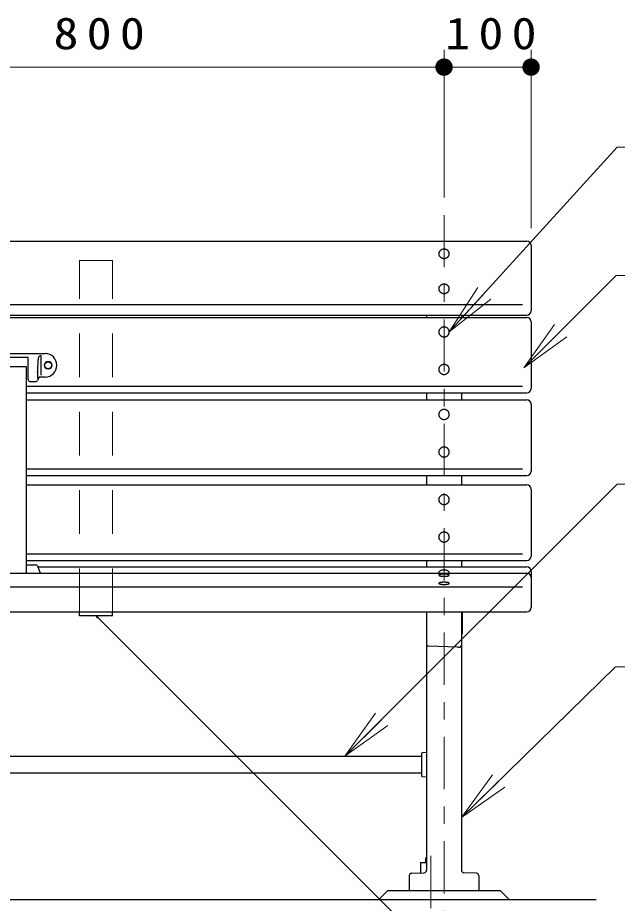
# Model space of a CAD drawing. Units: millimetres on the paper, scale 1:20. Extents: x -365 to 0, y 0 to 257.
# Drawn here: x -244.3 to -209.9, y 105.7 to 156.6 of the extents above; entities that cross this region are included whole.
import ezdxf

# ---------------------------------------------------------------- set-up
doc = ezdxf.new("R2010")
doc.units = ezdxf.units.MM
doc.linetypes.add('USER1', pattern=[4.5, 2.5, -2])
doc.linetypes.add('USER2', pattern=[6, 3, -1, 1, -1])
doc.layers.add('LY_1', color=7, linetype='Continuous', lineweight=25)
doc.styles.add('ＭＳ ゴシック', font='')
doc.styles.get('ＭＳ ゴシック').set_extended_font_data('MS Gothic')

# ---------------------------------------------------------------- blocks, each defined once
blk = doc.blocks.new('filled_dot')
at = {"color": 0, "linetype": 'Continuous', "lineweight": -2, "const_width": 1.25}
blk.add_lwpolyline([(-0.625, 0, 1), (0.625, 0, 1)], format="xyb", close=True, dxfattribs=at)

msp = doc.modelspace()

# ---------------------------------------------------------------- linework, layer by layer
at = {"layer": 'LY_1', "lineweight": 13}
for p, q in [((-219.846, 146.276), (-219.846, 154.776)), ((-214.846, 144.526), (-214.846, 154.776)), ((-259.846, 153.776), (-219.846, 153.776)), ((-219.846, 153.776), (-214.846, 153.776)), ((-219.546, 138.556), (-217.898, 141.113)), ((-219.546, 138.556), (-217.528, 140.776)), ((-217.158, 140.44), (-219.546, 138.556)), ((-215.259, 136.499), (-213.491, 138.974)), ((-215.259, 136.499), (-213.138, 138.62)), ((-212.784, 138.267), (-215.259, 136.499)), ((-225.547, 114.162), (-223.779, 116.636)), ((-225.547, 114.162), (-223.425, 116.283)), ((-223.072, 115.929), (-225.547, 114.162)), ((-218.846, 110.643), (-217.052, 113.099)), ((-218.846, 110.643), (-216.702, 112.742)), ((-216.353, 112.384), (-218.846, 110.643))]:
    msp.add_line(p, q, dxfattribs=at)
at = {"layer": 'LY_1', "linetype": 'USER2', "lineweight": 13}
for p, q in [((-219.846, 145.276), (-219.846, 103.345)), ((-220.596, 108.435), (-220.596, 103.435))]:
    msp.add_line(p, q, dxfattribs=at)
at = {"layer": 'LY_1'}
for p, q in [((-304.596, 143.776), (-215.096, 143.776)), ((-214.846, 143.526), (-214.846, 139.773)), ((-304.346, 140.137), (-215.346, 140.137)), ((-304.596, 139.523), (-215.096, 139.523)), ((-220.846, 139.523), (-220.846, 139.393)), ((-218.846, 139.523), (-218.846, 139.393)), ((-304.596, 139.393), (-215.096, 139.393)), ((-214.846, 139.143), (-214.846, 135.3)), ((-246.921, 137.315), (-243.846, 137.315)), ((-245.892, 137.108), (-243.846, 137.108)), ((-243.846, 137.315), (-242.771, 137.315)), ((-243.846, 137.108), (-243.8, 137.108)), ((-243.75, 135.815), (-243.75, 137.058)), ((-243.014, 137.204), (-243.014, 136.066)), ((-243.846, 136.545), (-245.846, 136.545)), ((-243.846, 124.689), (-243.846, 136.545)), ((-243.21, 136.29), (-243.21, 135.873)), ((-243.108, 135.952), (-243.205, 135.768)), ((-242.771, 135.965), (-243.086, 135.965)), ((-243.846, 135.44), (-215.346, 135.44)), ((-243.65, 135.715), (-243.293, 135.715)), ((-243.846, 135.05), (-215.096, 135.05)), ((-220.846, 135.05), (-220.846, 134.647)), ((-218.846, 135.05), (-218.846, 134.647)), ((-243.846, 134.647), (-215.096, 134.647)), ((-214.846, 134.397), (-214.846, 130.554)), ((-243.846, 130.694), (-215.346, 130.694)), ((-243.846, 130.304), (-215.096, 130.304)), ((-220.846, 130.304), (-220.846, 129.758)), ((-218.846, 130.304), (-218.846, 129.758)), ((-243.846, 129.758), (-215.096, 129.758)), ((-214.846, 129.508), (-214.846, 125.665)), ((-243.846, 125.805), (-215.346, 125.805)), ((-243.846, 125.415), (-215.096, 125.415)), ((-220.846, 125.415), (-220.846, 125.045)), ((-218.846, 125.415), (-218.846, 125.045)), ((-243.846, 125.175), (-243.302, 125.175)), ((-243.208, 125.11), (-243.048, 124.689)), ((-243.183, 125.045), (-215.096, 125.045)), ((-214.846, 124.795), (-214.846, 122.709)), ((-304.596, 124.689), (-215.096, 124.689)), ((-304.346, 123.898), (-215.346, 123.898)), ((-304.596, 122.459), (-215.096, 122.459)), ((-240.796, 122.234), (-240.796, 122.459)), ((-238.896, 122.234), (-240.796, 122.234)), ((-239.846, 122.234), (-239.74, 122.128)), ((-239.846, 122.234), (-239.722, 122.145)), ((-239.758, 122.11), (-239.846, 122.234)), ((-238.896, 122.234), (-238.896, 122.459)), ((-220.846, 122.459), (-220.846, 107.619)), ((-218.846, 122.459), (-218.846, 107.619)), ((-218.796, 122.459), (-218.796, 121.185)), ((-218.796, 121.185), (-218.846, 121.183)), ((-219.046, 120.435), (-220.75, 120.503)), ((-219.046, 120.435), (-218.942, 120.439)), ((-258.546, 114.162), (-221.146, 114.162)), ((-221.146, 114.315), (-221.146, 113.055)), ((-220.846, 114.391), (-221.101, 114.364)), ((-258.546, 113.207), (-221.146, 113.207)), ((-221.101, 113.005), (-220.846, 112.978)), ((-221.201, 108.05), (-221.201, 107.435)), ((-221.201, 108.05), (-220.846, 108.05)), ((-220.913, 108.333), (-220.913, 108.05)), ((-220.913, 108.333), (-220.846, 108.333)), ((-221.702, 107.44), (-220.99, 107.469)), ((-217.99, 107.44), (-218.702, 107.469)), ((-221.846, 107.29), (-221.846, 106.435)), ((-217.846, 107.29), (-217.846, 106.435)), ((-223.096, 106.434), (-223.596, 105.935)), ((-216.596, 106.435), (-223.096, 106.435)), ((-216.596, 106.435), (-216.096, 105.935)), ((-296.096, 105.935), (-211.096, 105.935))]:
    msp.add_line(p, q, dxfattribs=at)
at = {"layer": 'LY_1', "linetype": 'USER1', "lineweight": 13}
for p, q in [((-238.896, 142.655), (-240.796, 142.655)), ((-240.796, 122.459), (-240.796, 142.655)), ((-238.896, 122.459), (-238.896, 142.655))]:
    msp.add_line(p, q, dxfattribs=at)
at = {"layer": 'LY_1', "lineweight": 13}
for points in [[(-219.546, 138.556), (-209.89, 149.182), (-161.359, 149.182)], [(-215.259, 136.499), (-209.956, 141.802), (-170.936, 141.802)], [(-225.547, 114.162), (-209.891, 129.808), (-176.615, 129.808)], [(-239.846, 122.234), (-215.21, 97.598), (-209.905, 97.598)], [(-218.846, 110.643), (-209.994, 119.311), (-176.684, 119.311)]]:
    msp.add_lwpolyline(points, dxfattribs=at)
at = {"layer": 'LY_1'}
for points in [[(-219.546, 143.05), (-219.547, 143.073), (-219.55, 143.096), (-219.556, 143.119), (-219.564, 143.142), (-219.574, 143.163), (-219.586, 143.184), (-219.6, 143.204), (-219.616, 143.223), (-219.634, 143.24), (-219.653, 143.256), (-219.674, 143.27), (-219.696, 143.283), (-219.719, 143.293), (-219.743, 143.302), (-219.768, 143.309), (-219.794, 143.315), (-219.82, 143.318), (-219.846, 143.319), (-219.872, 143.318), (-219.898, 143.315), (-219.924, 143.309), (-219.949, 143.302), (-219.973, 143.293), (-219.996, 143.283), (-220.018, 143.27), (-220.039, 143.256), (-220.058, 143.24), (-220.076, 143.223), (-220.092, 143.204), (-220.106, 143.184), (-220.118, 143.163), (-220.128, 143.142), (-220.136, 143.119), (-220.141, 143.096), (-220.145, 143.073), (-220.146, 143.05), (-220.145, 143.026), (-220.141, 143.003), (-220.136, 142.98), (-220.128, 142.958), (-220.118, 142.936), (-220.106, 142.915), (-220.092, 142.895), (-220.076, 142.877), (-220.058, 142.86), (-220.039, 142.844), (-220.018, 142.829), (-219.996, 142.817), (-219.973, 142.806), (-219.949, 142.797), (-219.924, 142.79), (-219.898, 142.785), (-219.872, 142.782), (-219.846, 142.781), (-219.82, 142.782), (-219.794, 142.785), (-219.768, 142.79), (-219.743, 142.797), (-219.719, 142.806), (-219.696, 142.817), (-219.674, 142.829), (-219.653, 142.844), (-219.634, 142.86), (-219.616, 142.877), (-219.6, 142.895), (-219.586, 142.915), (-219.574, 142.936), (-219.564, 142.958), (-219.556, 142.98), (-219.55, 143.003), (-219.547, 143.026)], [(-219.546, 141.033), (-219.547, 141.057), (-219.55, 141.08), (-219.556, 141.103), (-219.564, 141.125), (-219.574, 141.147), (-219.586, 141.168), (-219.6, 141.187), (-219.616, 141.206), (-219.634, 141.223), (-219.653, 141.239), (-219.674, 141.253), (-219.696, 141.266), (-219.719, 141.277), (-219.743, 141.286), (-219.768, 141.293), (-219.794, 141.298), (-219.82, 141.301), (-219.846, 141.302), (-219.872, 141.301), (-219.898, 141.298), (-219.924, 141.293), (-219.949, 141.286), (-219.973, 141.277), (-219.996, 141.266), (-220.018, 141.253), (-220.039, 141.239), (-220.058, 141.223), (-220.076, 141.206), (-220.092, 141.187), (-220.106, 141.168), (-220.118, 141.147), (-220.128, 141.125), (-220.136, 141.103), (-220.141, 141.08), (-220.145, 141.057), (-220.146, 141.033), (-220.145, 141.01), (-220.141, 140.986), (-220.136, 140.964), (-220.128, 140.941), (-220.118, 140.919), (-220.106, 140.899), (-220.092, 140.879), (-220.076, 140.86), (-220.058, 140.843), (-220.039, 140.827), (-220.018, 140.813), (-219.996, 140.8), (-219.973, 140.789), (-219.949, 140.78), (-219.924, 140.773), (-219.898, 140.768), (-219.872, 140.765), (-219.846, 140.764), (-219.82, 140.765), (-219.794, 140.768), (-219.768, 140.773), (-219.743, 140.78), (-219.719, 140.789), (-219.696, 140.8), (-219.674, 140.813), (-219.653, 140.827), (-219.634, 140.843), (-219.616, 140.86), (-219.6, 140.879), (-219.586, 140.899), (-219.574, 140.919), (-219.564, 140.941), (-219.556, 140.964), (-219.55, 140.986), (-219.547, 141.01)], [(-219.546, 138.556), (-219.547, 138.581), (-219.55, 138.606), (-219.556, 138.63), (-219.564, 138.654), (-219.574, 138.678), (-219.586, 138.7), (-219.6, 138.721), (-219.616, 138.741), (-219.634, 138.759), (-219.653, 138.776), (-219.674, 138.792), (-219.696, 138.805), (-219.719, 138.817), (-219.743, 138.826), (-219.768, 138.834), (-219.794, 138.839), (-219.82, 138.843), (-219.846, 138.844), (-219.872, 138.843), (-219.898, 138.839), (-219.924, 138.834), (-219.949, 138.826), (-219.973, 138.817), (-219.996, 138.805), (-220.018, 138.792), (-220.039, 138.776), (-220.058, 138.759), (-220.076, 138.741), (-220.092, 138.721), (-220.106, 138.7), (-220.118, 138.678), (-220.128, 138.654), (-220.136, 138.63), (-220.141, 138.606), (-220.145, 138.581), (-220.146, 138.556), (-220.145, 138.531), (-220.141, 138.506), (-220.136, 138.482), (-220.128, 138.458), (-220.118, 138.434), (-220.106, 138.412), (-220.092, 138.391), (-220.076, 138.371), (-220.058, 138.353), (-220.039, 138.336), (-220.018, 138.32), (-219.996, 138.307), (-219.973, 138.295), (-219.949, 138.286), (-219.924, 138.278), (-219.898, 138.273), (-219.872, 138.269), (-219.846, 138.268), (-219.82, 138.269), (-219.794, 138.273), (-219.768, 138.278), (-219.743, 138.286), (-219.719, 138.295), (-219.696, 138.307), (-219.674, 138.32), (-219.653, 138.336), (-219.634, 138.353), (-219.616, 138.371), (-219.6, 138.391), (-219.586, 138.412), (-219.574, 138.434), (-219.564, 138.458), (-219.556, 138.482), (-219.55, 138.506), (-219.547, 138.531)], [(-219.546, 136.399), (-219.547, 136.424), (-219.55, 136.449), (-219.556, 136.473), (-219.564, 136.497), (-219.574, 136.52), (-219.586, 136.543), (-219.6, 136.564), (-219.616, 136.584), (-219.634, 136.602), (-219.653, 136.619), (-219.674, 136.634), (-219.696, 136.648), (-219.719, 136.659), (-219.743, 136.669), (-219.768, 136.677), (-219.794, 136.682), (-219.82, 136.685), (-219.846, 136.686), (-219.872, 136.685), (-219.898, 136.682), (-219.924, 136.677), (-219.949, 136.669), (-219.973, 136.659), (-219.996, 136.648), (-220.018, 136.634), (-220.039, 136.619), (-220.058, 136.602), (-220.076, 136.584), (-220.092, 136.564), (-220.106, 136.543), (-220.118, 136.52), (-220.128, 136.497), (-220.136, 136.473), (-220.141, 136.449), (-220.145, 136.424), (-220.146, 136.399), (-220.145, 136.374), (-220.141, 136.349), (-220.136, 136.324), (-220.128, 136.3), (-220.118, 136.277), (-220.106, 136.255), (-220.092, 136.234), (-220.076, 136.214), (-220.058, 136.195), (-220.039, 136.178), (-220.018, 136.163), (-219.996, 136.15), (-219.973, 136.138), (-219.949, 136.129), (-219.924, 136.121), (-219.898, 136.116), (-219.872, 136.112), (-219.846, 136.111), (-219.82, 136.112), (-219.794, 136.116), (-219.768, 136.121), (-219.743, 136.129), (-219.719, 136.138), (-219.696, 136.15), (-219.674, 136.163), (-219.653, 136.178), (-219.634, 136.195), (-219.616, 136.214), (-219.6, 136.234), (-219.586, 136.255), (-219.574, 136.277), (-219.564, 136.3), (-219.556, 136.324), (-219.55, 136.349), (-219.547, 136.374)], [(-219.546, 133.81), (-219.547, 133.835), (-219.55, 133.86), (-219.556, 133.885), (-219.564, 133.909), (-219.574, 133.932), (-219.586, 133.954), (-219.6, 133.975), (-219.616, 133.995), (-219.634, 134.014), (-219.653, 134.031), (-219.674, 134.046), (-219.696, 134.059), (-219.719, 134.071), (-219.743, 134.08), (-219.768, 134.088), (-219.794, 134.093), (-219.82, 134.097), (-219.846, 134.098), (-219.872, 134.097), (-219.898, 134.093), (-219.924, 134.088), (-219.949, 134.08), (-219.973, 134.071), (-219.996, 134.059), (-220.018, 134.046), (-220.039, 134.031), (-220.058, 134.014), (-220.076, 133.995), (-220.092, 133.975), (-220.106, 133.954), (-220.118, 133.932), (-220.128, 133.909), (-220.136, 133.885), (-220.141, 133.86), (-220.145, 133.835), (-220.146, 133.81), (-220.145, 133.785), (-220.141, 133.76), (-220.136, 133.736), (-220.128, 133.712), (-220.118, 133.689), (-220.106, 133.666), (-220.092, 133.645), (-220.076, 133.625), (-220.058, 133.607), (-220.039, 133.59), (-220.018, 133.575), (-219.996, 133.561), (-219.973, 133.55), (-219.949, 133.54), (-219.924, 133.532), (-219.898, 133.527), (-219.872, 133.524), (-219.846, 133.523), (-219.82, 133.524), (-219.794, 133.527), (-219.768, 133.532), (-219.743, 133.54), (-219.719, 133.55), (-219.696, 133.561), (-219.674, 133.575), (-219.653, 133.59), (-219.634, 133.607), (-219.616, 133.625), (-219.6, 133.645), (-219.586, 133.666), (-219.574, 133.689), (-219.564, 133.712), (-219.556, 133.736), (-219.55, 133.76), (-219.547, 133.785)], [(-219.546, 131.653), (-219.547, 131.678), (-219.55, 131.703), (-219.556, 131.727), (-219.564, 131.751), (-219.574, 131.775), (-219.586, 131.797), (-219.6, 131.818), (-219.616, 131.838), (-219.634, 131.856), (-219.653, 131.873), (-219.674, 131.889), (-219.696, 131.902), (-219.719, 131.914), (-219.743, 131.923), (-219.768, 131.931), (-219.794, 131.936), (-219.82, 131.939), (-219.846, 131.941), (-219.872, 131.939), (-219.898, 131.936), (-219.924, 131.931), (-219.949, 131.923), (-219.973, 131.914), (-219.996, 131.902), (-220.018, 131.889), (-220.039, 131.873), (-220.058, 131.856), (-220.076, 131.838), (-220.092, 131.818), (-220.106, 131.797), (-220.118, 131.775), (-220.128, 131.751), (-220.136, 131.727), (-220.141, 131.703), (-220.145, 131.678), (-220.146, 131.653), (-220.145, 131.628), (-220.141, 131.603), (-220.136, 131.579), (-220.128, 131.555), (-220.118, 131.531), (-220.106, 131.509), (-220.092, 131.488), (-220.076, 131.468), (-220.058, 131.45), (-220.039, 131.433), (-220.018, 131.417), (-219.996, 131.404), (-219.973, 131.392), (-219.949, 131.383), (-219.924, 131.375), (-219.898, 131.37), (-219.872, 131.366), (-219.846, 131.365), (-219.82, 131.366), (-219.794, 131.37), (-219.768, 131.375), (-219.743, 131.383), (-219.719, 131.392), (-219.696, 131.404), (-219.674, 131.417), (-219.653, 131.433), (-219.634, 131.45), (-219.616, 131.468), (-219.6, 131.488), (-219.586, 131.509), (-219.574, 131.531), (-219.564, 131.555), (-219.556, 131.579), (-219.55, 131.603), (-219.547, 131.628)], [(-219.546, 128.921), (-219.547, 128.946), (-219.55, 128.97), (-219.556, 128.995), (-219.564, 129.019), (-219.574, 129.042), (-219.586, 129.064), (-219.6, 129.085), (-219.616, 129.105), (-219.634, 129.124), (-219.653, 129.141), (-219.674, 129.156), (-219.696, 129.17), (-219.719, 129.181), (-219.743, 129.191), (-219.768, 129.198), (-219.794, 129.204), (-219.82, 129.207), (-219.846, 129.208), (-219.872, 129.207), (-219.898, 129.204), (-219.924, 129.198), (-219.949, 129.191), (-219.973, 129.181), (-219.996, 129.17), (-220.018, 129.156), (-220.039, 129.141), (-220.058, 129.124), (-220.076, 129.105), (-220.092, 129.085), (-220.106, 129.064), (-220.118, 129.042), (-220.128, 129.019), (-220.136, 128.995), (-220.141, 128.97), (-220.145, 128.946), (-220.146, 128.921), (-220.145, 128.895), (-220.141, 128.871), (-220.136, 128.846), (-220.128, 128.822), (-220.118, 128.799), (-220.106, 128.777), (-220.092, 128.756), (-220.076, 128.736), (-220.058, 128.717), (-220.039, 128.7), (-220.018, 128.685), (-219.996, 128.671), (-219.973, 128.66), (-219.949, 128.65), (-219.924, 128.643), (-219.898, 128.637), (-219.872, 128.634), (-219.846, 128.633), (-219.82, 128.634), (-219.794, 128.637), (-219.768, 128.643), (-219.743, 128.65), (-219.719, 128.66), (-219.696, 128.671), (-219.674, 128.685), (-219.653, 128.7), (-219.634, 128.717), (-219.616, 128.736), (-219.6, 128.756), (-219.586, 128.777), (-219.574, 128.799), (-219.564, 128.822), (-219.556, 128.846), (-219.55, 128.871), (-219.547, 128.895)], [(-219.546, 126.763), (-219.547, 126.788), (-219.55, 126.813), (-219.556, 126.838), (-219.564, 126.862), (-219.574, 126.885), (-219.586, 126.907), (-219.6, 126.928), (-219.616, 126.948), (-219.634, 126.967), (-219.653, 126.984), (-219.674, 126.999), (-219.696, 127.012), (-219.719, 127.024), (-219.743, 127.034), (-219.768, 127.041), (-219.794, 127.047), (-219.82, 127.05), (-219.846, 127.051), (-219.872, 127.05), (-219.898, 127.047), (-219.924, 127.041), (-219.949, 127.034), (-219.973, 127.024), (-219.996, 127.012), (-220.018, 126.999), (-220.039, 126.984), (-220.058, 126.967), (-220.076, 126.948), (-220.092, 126.928), (-220.106, 126.907), (-220.118, 126.885), (-220.128, 126.862), (-220.136, 126.838), (-220.141, 126.813), (-220.145, 126.788), (-220.146, 126.763), (-220.145, 126.738), (-220.141, 126.713), (-220.136, 126.689), (-220.128, 126.665), (-220.118, 126.642), (-220.106, 126.619), (-220.092, 126.598), (-220.076, 126.578), (-220.058, 126.56), (-220.039, 126.543), (-220.018, 126.528), (-219.996, 126.514), (-219.973, 126.503), (-219.949, 126.493), (-219.924, 126.485), (-219.898, 126.48), (-219.872, 126.477), (-219.846, 126.476), (-219.82, 126.477), (-219.794, 126.48), (-219.768, 126.485), (-219.743, 126.493), (-219.719, 126.503), (-219.696, 126.514), (-219.674, 126.528), (-219.653, 126.543), (-219.634, 126.56), (-219.616, 126.578), (-219.6, 126.598), (-219.586, 126.619), (-219.574, 126.642), (-219.564, 126.665), (-219.556, 126.689), (-219.55, 126.713), (-219.547, 126.738)], [(-219.546, 124.574), (-219.547, 124.579), (-219.55, 124.585), (-219.556, 124.59), (-219.564, 124.595), (-219.574, 124.6), (-219.586, 124.605), (-219.6, 124.61), (-219.616, 124.614), (-219.634, 124.618), (-219.653, 124.622), (-219.674, 124.625), (-219.696, 124.628), (-219.719, 124.63), (-219.743, 124.632), (-219.768, 124.634), (-219.794, 124.635), (-219.82, 124.636), (-219.846, 124.636), (-219.872, 124.636), (-219.898, 124.635), (-219.924, 124.634), (-219.949, 124.632), (-219.973, 124.63), (-219.996, 124.628), (-220.018, 124.625), (-220.039, 124.622), (-220.058, 124.618), (-220.076, 124.614), (-220.092, 124.61), (-220.106, 124.605), (-220.118, 124.6), (-220.128, 124.595), (-220.136, 124.59), (-220.141, 124.585), (-220.145, 124.579), (-220.146, 124.574), (-220.145, 124.568), (-220.141, 124.563), (-220.136, 124.558), (-220.128, 124.552), (-220.118, 124.547), (-220.106, 124.543), (-220.092, 124.538), (-220.076, 124.534), (-220.058, 124.53), (-220.039, 124.526), (-220.018, 124.523), (-219.996, 124.52), (-219.973, 124.517), (-219.949, 124.515), (-219.924, 124.513), (-219.898, 124.512), (-219.872, 124.512), (-219.846, 124.511), (-219.82, 124.512), (-219.794, 124.512), (-219.768, 124.513), (-219.743, 124.515), (-219.719, 124.517), (-219.696, 124.52), (-219.674, 124.523), (-219.653, 124.526), (-219.634, 124.53), (-219.616, 124.534), (-219.6, 124.538), (-219.586, 124.543), (-219.574, 124.547), (-219.564, 124.552), (-219.556, 124.558), (-219.55, 124.563), (-219.547, 124.568)], [(-219.546, 124.106), (-219.547, 124.111), (-219.55, 124.117), (-219.556, 124.122), (-219.564, 124.127), (-219.574, 124.132), (-219.586, 124.137), (-219.6, 124.142), (-219.616, 124.146), (-219.634, 124.15), (-219.653, 124.154), (-219.674, 124.157), (-219.696, 124.16), (-219.719, 124.162), (-219.743, 124.165), (-219.768, 124.166), (-219.794, 124.167), (-219.82, 124.168), (-219.846, 124.168), (-219.872, 124.168), (-219.898, 124.167), (-219.924, 124.166), (-219.949, 124.165), (-219.973, 124.162), (-219.996, 124.16), (-220.018, 124.157), (-220.039, 124.154), (-220.058, 124.15), (-220.076, 124.146), (-220.092, 124.142), (-220.106, 124.137), (-220.118, 124.132), (-220.128, 124.127), (-220.136, 124.122), (-220.141, 124.117), (-220.145, 124.111), (-220.146, 124.106), (-220.145, 124.1), (-220.141, 124.095), (-220.136, 124.09), (-220.128, 124.085), (-220.118, 124.08), (-220.106, 124.075), (-220.092, 124.07), (-220.076, 124.066), (-220.058, 124.062), (-220.039, 124.058), (-220.018, 124.055), (-219.996, 124.052), (-219.973, 124.049), (-219.949, 124.047), (-219.924, 124.046), (-219.898, 124.045), (-219.872, 124.044), (-219.846, 124.044), (-219.82, 124.044), (-219.794, 124.045), (-219.768, 124.046), (-219.743, 124.047), (-219.719, 124.049), (-219.696, 124.052), (-219.674, 124.055), (-219.653, 124.058), (-219.634, 124.062), (-219.616, 124.066), (-219.6, 124.07), (-219.586, 124.075), (-219.574, 124.08), (-219.564, 124.085), (-219.556, 124.09), (-219.55, 124.095), (-219.547, 124.1)]]:
    msp.add_lwpolyline(points, close=True, dxfattribs=at)
for points in [[(-243.014, 137.204), (-243.052, 137.185), (-243.087, 137.162), (-243.116, 137.135), (-243.142, 137.103), (-243.159, 137.066), (-243.171, 137.024), (-243.179, 136.975), (-243.185, 136.919), (-243.19, 136.85), (-243.194, 136.774), (-243.198, 136.694), (-243.201, 136.613), (-243.203, 136.533), (-243.205, 136.457), (-243.207, 136.388), (-243.208, 136.33), (-243.209, 136.285), (-243.21, 136.255), (-243.21, 136.244), (-243.21, 136.255), (-243.21, 136.29)], [(-219.552, 124.689), (-219.547, 124.709), (-219.547, 124.73), (-219.552, 124.751), (-219.564, 124.771), (-219.58, 124.79), (-219.601, 124.808), (-219.627, 124.824), (-219.658, 124.839), (-219.691, 124.851), (-219.728, 124.86), (-219.766, 124.867), (-219.807, 124.871), (-219.847, 124.873), (-219.888, 124.871), (-219.929, 124.867), (-219.967, 124.86), (-220.003, 124.85), (-220.037, 124.838), (-220.067, 124.823), (-220.092, 124.807), (-220.113, 124.789), (-220.129, 124.77), (-220.14, 124.749), (-220.145, 124.729), (-220.145, 124.709), (-220.14, 124.689)]]:
    msp.add_lwpolyline(points, dxfattribs=at)
at = {"layer": 'LY_1', "lineweight": 13}
msp.add_circle((-242.596, 136.64), 0.225, dxfattribs=at)
at = {"layer": 'LY_1'}
msp.add_circle((-242.596, 136.64), 0.2, dxfattribs=at)
for centre, radius, start, end in [((-215.096, 143.526), 0.25, 0, 90), ((-215.096, 139.773), 0.25, 270, 0), ((-215.096, 139.143), 0.25, 0, 90), ((-243.8, 137.058), 0.05, 360, 90), ((-242.771, 136.64), 0.675, 270, 90), ((-243.086, 135.94), 0.025, 90, 152.1325), ((-243.65, 135.815), 0.1, 180, 270), ((-243.293, 135.815), 0.1, 270, 332.1325), ((-215.096, 135.3), 0.25, 270, 0), ((-215.096, 134.397), 0.25, 0, 90), ((-215.096, 130.554), 0.25, 270, 0), ((-215.096, 129.508), 0.25, 0, 90), ((-215.096, 125.665), 0.25, 270, 0), ((-243.302, 125.075), 0.1, 20.7969, 90), ((-215.096, 124.795), 0.25, 0, 90), ((-215.096, 124.439), 0.25, 0, 90), ((-215.096, 122.709), 0.25, 270, 0), ((-220.746, 120.603), 0.1, 180, 267.7094), ((-218.946, 120.539), 0.1, 272.2906, 0), ((-221.096, 114.315), 0.05, 96.009, 180), ((-221.096, 113.055), 0.05, 180, 263.991), ((-221.696, 107.29), 0.15, 92.29, 180), ((-220.996, 107.619), 0.15, 272.29, 0), ((-218.696, 107.619), 0.15, 180, 267.71), ((-217.996, 107.29), 0.15, 0, 87.7099)]:
    msp.add_arc(centre, radius, start, end, dxfattribs=at)

# ---------------------------------------------------------------- block references
at = {"layer": 'LY_1', "lineweight": 13, "xscale": 0.4, "yscale": 0.4}
msp.add_blockref('filled_dot', (-219.846, 153.776), dxfattribs=at)
at = {"layer": 'LY_1', "lineweight": 13, "xscale": 0.4, "yscale": 0.4, "rotation": 180}
for p in [(-219.846, 153.776), (-214.846, 153.776)]:
    msp.add_blockref('filled_dot', p, dxfattribs=at)

# ---------------------------------------------------------------- texts
at = {"layer": 'LY_1', "char_height": 1.833, "attachment_point": 8, "style": 'ＭＳ ゴシック'}
for s, insert in [('\\T1.33;\\W1.15;800', (-239.429, 154.776)), ('\\T1.33;\\W1.15;100', (-216.917, 154.776))]:
    msp.add_mtext(s, dxfattribs=dict(at, insert=insert))

doc.saveas('drawing.dxf')
